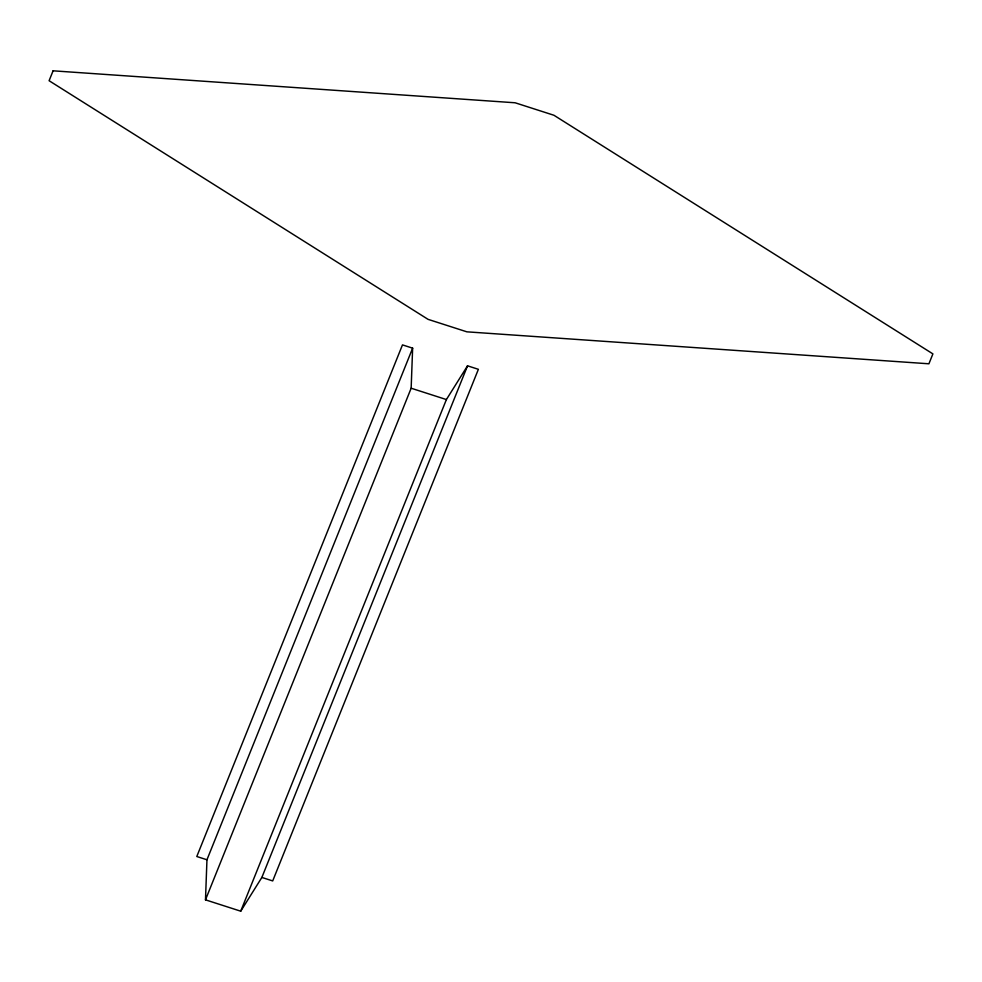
<?xml version="1.0" encoding="UTF-8"?>
<svg xmlns="http://www.w3.org/2000/svg" width="982" height="982" viewBox="0 0 982 982"><rect width="100%" height="100%" fill="white"/><g stroke="black" fill="none" stroke-linecap="round" stroke-linejoin="round"><path stroke-width="1.47" d="M261.863 877.442L272.701 880.928L478.381 369.306L467.53 365.82L261.863 877.442L240.725 911.186L205.484 899.843L206.957 859.778L412.636 348.156L402.473 344.891L196.793 856.513L206.957 859.778M205.484 899.843L411.151 388.221L412.636 348.156M240.725 911.186L446.393 399.564L467.53 365.82M411.151 388.221L446.393 399.564M53.089 70.814L49.1 80.72L428.054 319.346L466.88 331.83L928.911 363.794L932.9 353.888L553.946 115.262L515.12 102.779L53.089 70.814"/></g></svg>
